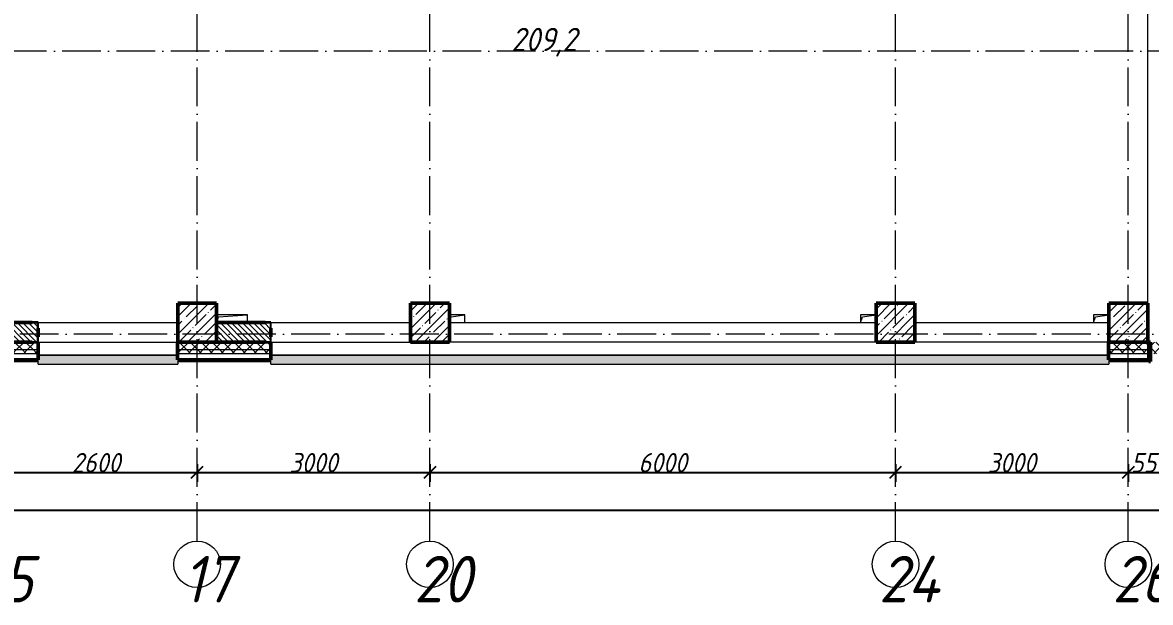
# Model space of a CAD drawing. Header units: millimetres. Extents: x -12989 to 629078, y -109036 to 555275.
# Drawn here: x 536814 to 551348, y 260618 to 268089 of the extents above; entities that cross this region are included whole.
import ezdxf

# ---------------------------------------------------------------- set-up
doc = ezdxf.new("R2010")
doc.units = ezdxf.units.MM
doc.linetypes.add('50_200_ШТРИХ_1Т_ш5_п1_п1_', pattern=[700, 500, -100, 0, -100])
for name, color, linetype, lineweight in [('A-____-____-DIMS', 7, 'Continuous', 9), ('A-FLOR-____-OTLN', 7, 'Continuous', 9), ('A-GENM-____-MCUT', 7, 'Continuous', 25), ('A-GENM-____-OTLN', 7, 'Continuous', 9), ('A-GENM-____-OTLN-1', 7, 'Continuous', 25), ('A-GLAZ-____-OTLN', 7, 'Continuous', 9), ('A-WALL-____-MCUT-2', 7, 'Continuous', 50), ('A-WALL-____-MCUT-3', 7, 'Continuous', 9), ('A-WALL-____-OTLN', 7, 'Continuous', 9), ('A-WALL-____-PATT-1', 7, 'Continuous', 9), ('A-WALL-FNSH-MCUT-1', 7, 'Continuous', 9), ('S-COLS-____-MCUT', 7, 'Continuous', 50), ('S-COLS-____-OTLN', 7, 'Continuous', 9), ('S-GRID-____-IDEN', 7, 'Continuous', 9), ('S-GRID-____-OTLN-1', 7, '50_200_ШТРИХ_1Т_ш5_п1_п1_', 9)]:
    doc.layers.add(name, color=color, linetype=linetype, lineweight=lineweight)
doc.layers.add('A-AREA-IDEN-1', color=7, linetype='Continuous', lineweight=9, true_color=0xaaaaaa)
doc.layers.add('A-GLAZ-____-OTLN-1', color=7, linetype='Continuous', lineweight=9, true_color=0xc0c0c0)
doc.styles.add('ISOCPEUR_I', font='isocpeui.ttf', dxfattribs={"width": 0.9, "height": 2.5})
doc.styles.add('ISOCPEUR_I_9', font='isocpeui.ttf', dxfattribs={"width": 0.9, "height": 250})
doc.dimstyles.new('ISO-2_5_0_9К_БОЛЬШОЙ_ОСИ', dxfattribs={"dimscale": 304.8, "dimtxt": 248.995294, "dimasz": 0.492126, "dimexe": 0.393701, "dimexo": 0, "dimgap": 0, "dimtad": 1, "dimdec": 0, "dimzin": 0, "dimdsep": 46, "dimtxsty": 'ISOCPEUR_I_9', "dimblk1": 'OBLIQUE', "dimblk2": 'OBLIQUE', "dimsah": 1, "dimcen": 0.09, "dimdle": 0.393701, "dimazin": 0, "dimtfac": 1, "dimtdec": 4, "dimtix": 1, "dimtmove": 0, "dimatfit": 3, "dimfxl": 1, "dimtvp": 1, "dimtolj": 1, "dimtzin": 0, "dimarcsym": 2})
pattern_1 = [(135, (513013.31, 265891.49), (-35.35534, -35.35534), [])]
pattern_2 = [(45, (513013.31, 265891.49), (-70.71068, 70.71068), []), (135, (513013.31, 265891.49), (-70.71068, -70.71068), [])]

# ---------------------------------------------------------------- blocks, each defined once
blk = doc.blocks.new('BSC_Колонна _Прямоугольная - 500х500-V74-АР1_План отверстий 1 этажа в осях 1-64_А-ГГ')
at = {"layer": 'S-COLS-____-OTLN'}
h = blk.add_hatch(dxfattribs=at)
h.set_pattern_fill('FP_106', color=256, style=0, pattern_type=2)
h.set_pattern_definition([(45, (-38050, 1668.96), (-114.04925, 114.04925), []), (45, (-37935.95, 1668.96), (-114.04925, 114.04925), [201.613, -40.323, 3.353, -36.97])])
h.paths.add_polyline_path([(-64, -250), (250, -250), (250, 250), (-250, 250), (-250, -250)], flags=0)
at = {"layer": 'S-COLS-____-MCUT'}
for p, q in [((250, 250), (-250, 250)), ((-250, 250), (-250, -250)), ((250, -250), (250, 250)), ((-250, -250), (250, -250))]:
    blk.add_line(p, q, dxfattribs=at)
blk = doc.blocks.new('BSC_Колонна _Прямоугольная - 500х500-V76-АР1_План отверстий 1 этажа в осях 1-64_А-ГГ')
at = {"layer": 'S-COLS-____-OTLN'}
h = blk.add_hatch(dxfattribs=at)
h.set_pattern_fill('FP_108', color=256, style=0, pattern_type=2)
h.set_pattern_definition([(45, (-29050, 1668.96), (-114.04925, 114.04925), []), (45, (-28935.95, 1668.96), (-114.04925, 114.04925), [201.613, -40.323, 3.353, -36.97])])
h.paths.add_polyline_path([(-250, -250), (250, -250), (250, 250), (-250, 250)], flags=0)
at = {"layer": 'S-COLS-____-MCUT'}
for p, q in [((250, 250), (-250, 250)), ((-250, 250), (-250, -250)), ((250, -250), (250, 250)), ((-250, -250), (250, -250))]:
    blk.add_line(p, q, dxfattribs=at)
blk = doc.blocks.new('BSC_Колонна _Прямоугольная - 500х500-V94-АР1_План отверстий 1 этажа в осях 1-64_А-ГГ')
at = {"layer": 'S-COLS-____-OTLN'}
h = blk.add_hatch(dxfattribs=at)
h.set_pattern_fill('FP_126', color=256, style=0, pattern_type=2)
h.set_pattern_definition([(45, (-26050, 1668.96), (-114.0493, 114.0493), []), (45, (-25935.95, 1668.96), (-114.0493, 114.0493), [201.613, -40.323, 3.353, -36.97])])
h.paths.add_polyline_path([(-250, -250), (250, -250), (250, 250), (-250, 250)], flags=0)
at = {"layer": 'S-COLS-____-MCUT'}
for p, q in [((250, 250), (-250, 250)), ((-250, 250), (-250, -250)), ((250, -250), (250, 250)), ((-250, -250), (250, -250))]:
    blk.add_line(p, q, dxfattribs=at)
blk = doc.blocks.new('BSC_Колонна _Прямоугольная - 500х500-V103-АР1_План отверстий 1 этажа в осях 1-64_А-ГГ')
at = {"layer": 'S-COLS-____-OTLN'}
h = blk.add_hatch(dxfattribs=at)
h.set_pattern_fill('FP_135', color=256, style=0, pattern_type=2)
h.set_pattern_definition([(45, (-35050, 1668.96), (-114.04925, 114.04925), []), (45, (-34935.95, 1668.96), (-114.04925, 114.04925), [201.613, -40.323, 3.353, -36.97])])
h.paths.add_polyline_path([(-250, -250), (250, -250), (250, 250), (-250, 250)], flags=0)
at = {"layer": 'S-COLS-____-MCUT'}
for p, q in [((250, 250), (-250, 250)), ((-250, 250), (-250, -250)), ((250, -250), (250, 250)), ((-250, -250), (250, -250))]:
    blk.add_line(p, q, dxfattribs=at)
blk = doc.blocks.new('Фахверк_СКБ_Уголок - 250_2700-27497298-АР1_План отверстий 1 этажа в осях 1-64_А-ГГ')
at = {"layer": 'A-GENM-____-MCUT'}
for p, q in [((200, 181), (125, 181)), ((125, 181), (125, 106)), ((131, 106), (131, 175)), ((131, 175), (200, 175)), ((200, 175), (200, 181)), ((125, 106), (131, 106)), ((131, -6), (125, -6)), ((125, -6), (125, -81)), ((125, -81), (200, -81)), ((131, -75), (131, -6)), ((200, -75), (131, -75)), ((200, -81), (200, -75))]:
    blk.add_line(p, q, dxfattribs=at)
blk = doc.blocks.new('AR_Отверстие прямоугольное _в плите_ - AR_Отверстие прямоугольное _в плите_-V171-АР1_План отверстий 1 этажа в осях 1-64_А-ГГ')
at = {"layer": 'A-GENM-____-OTLN'}
for p, q in [((200, 50), (-200, 50)), ((-200, -50), (-175, 25)), ((-175, 25), (200, 50)), ((200, -50), (200, 50))]:
    blk.add_line(p, q, dxfattribs=at)
blk = doc.blocks.new('AR_Отверстие прямоугольное _в плите_ - AR_Отверстие прямоугольное _в плите_-30511715-АР1_План отверстий 1 этажа в осях 1-64_А-ГГ')
at = {"layer": 'A-GENM-____-OTLN'}
for p, q in [((100, 50), (-100, 50)), ((-100, 50), (-100, -50)), ((-100, -50), (-75, 25)), ((-75, 25), (100, 50))]:
    blk.add_line(p, q, dxfattribs=at)
blk = doc.blocks.new('AR_Отверстие прямоугольное _в плите_ - AR_Отверстие прямоугольное _в плите_-V170-АР1_План отверстий 1 этажа в осях 1-64_А-ГГ')
at = {"layer": 'A-GENM-____-OTLN'}
for p, q in [((100, 50), (-100, 50)), ((-100, -50), (-75, 25)), ((-75, 25), (100, 50)), ((100, -50), (100, 50))]:
    blk.add_line(p, q, dxfattribs=at)
blk = doc.blocks.new('Отлив_СКБ - Отлив витража_120_НВФ-V211-АР1_План отверстий 1 этажа в осях 1-64_А-ГГ')
at = {"layer": 'A-GLAZ-____-OTLN-1'}
for points in [[(730, -2), (1796, -2), (1796, 0), (0, 0), (0, -2)], [(1796, -120), (1800, -120), (1800, -63), (1796, -63), (1796, -2), (0, -2), (1, -120), (730, -120)]]:
    blk.add_hatch(color=256, dxfattribs=at).paths.add_polyline_path(points, flags=0)
at = {"layer": 'A-GLAZ-____-OTLN'}
for p, q in [((0, 0), (1796, 0)), ((1796, -2), (0, -2)), ((0, -120), (0, -83)), ((0, -120), (1800, -120)), ((1800, -63), (1800, -120))]:
    blk.add_line(p, q, dxfattribs=at)
blk = doc.blocks.new('Отлив_СКБ - Отлив витража_120_НВФ-31884259-АР1_План отверстий 1 этажа в осях 1-64_А-ГГ')
at = {"layer": 'A-GLAZ-____-OTLN-1'}
for points in [[(10102, -2), (10796, -2), (10796, 0), (0, 0), (0, -2), (8334, -2)], [(10102, -120), (10800, -120), (10800, -63), (10796, -63), (10796, -2), (0, -2), (0, -120), (8334, -120)]]:
    blk.add_hatch(color=256, dxfattribs=at).paths.add_polyline_path(points, flags=0)
at = {"layer": 'A-GLAZ-____-OTLN'}
for p, q in [((0, 0), (10796, 0)), ((10796, -2), (0, -2)), ((0, -120), (0, -83)), ((0, -120), (10800, -120)), ((10800, -83), (10800, -120))]:
    blk.add_line(p, q, dxfattribs=at)
blk = doc.blocks.new('Стены 7 - Стены 4-31196221-АР1_План отверстий 1 этажа в осях 1-64_А-ГГ')
at = {"layer": 'A-WALL-____-MCUT-2'}
for p, q in [((-1799, 41030), (-1799, 41010)), ((-1549, 41030), (-1799, 41030)), ((-1799, 41010), (-1549, 41010)), ((-1549, 41010), (-1549, 41030))]:
    blk.add_line(p, q, dxfattribs=at)
blk = doc.blocks.new('Ось сетки - Круг_Ø6_00__ISO-2_5_0_9K_-25732049-АР1_План отверстий 1 этажа в осях 1-64_А-ГГ')
at = {"layer": 'S-GRID-____-IDEN'}
blk.add_circle((0, 0), 3, dxfattribs=at)
blk = doc.blocks.new('_Oblique')
at = {"color": 0, "linetype": 'ByBlock', "lineweight": -2}
blk.add_line((-0.5, -0.5), (0.5, 0.5), dxfattribs=at)
blk = doc.blocks.new('*D5740')
at = {"layer": 'A-____-____-DIMS', "color": 0, "lineweight": -2, "transparency": 16777216}
for p, q in [((536463, 262399), (536463, 262173)), ((539063, 262399), (539063, 262173)), ((536343, 262293), (539183, 262293))]:
    blk.add_line(p, q, dxfattribs=at)
at = {"layer": 'Defpoints', "color": 0, "transparency": 16777216}
for p in [(536463, 262399), (539063, 262399), (539063, 262293)]:
    blk.add_point(p, dxfattribs=at)
at = {"layer": 'A-____-____-DIMS', "color": 0, "lineweight": -2, "transparency": 16777216, "xscale": 150, "yscale": 150, "zscale": 150, "rotation": 180}
blk.add_blockref('_Oblique', (536463, 262293), dxfattribs=at)
at = {"layer": 'A-____-____-DIMS', "color": 0, "lineweight": -2, "transparency": 16777216, "xscale": 150, "yscale": 150, "zscale": 150}
blk.add_blockref('_Oblique', (539063, 262293), dxfattribs=at)
at = {"layer": 'A-____-____-DIMS', "color": 0, "transparency": 16777216, "insert": (537763, 262418), "char_height": 250, "width": 758.48, "attachment_point": 5, "style": 'ISOCPEUR_I_9'}
blk.add_mtext('\\A1;2600', dxfattribs=at)
blk = doc.blocks.new('*D5741')
at = {"layer": 'A-____-____-DIMS', "color": 0, "lineweight": -2, "transparency": 16777216}
for p, q in [((539063, 262399), (539063, 262173)), ((542063, 262399), (542063, 262173)), ((538943, 262293), (542183, 262293))]:
    blk.add_line(p, q, dxfattribs=at)
at = {"layer": 'Defpoints', "color": 0, "transparency": 16777216}
for p in [(539063, 262399), (542063, 262399), (542063, 262293)]:
    blk.add_point(p, dxfattribs=at)
at = {"layer": 'A-____-____-DIMS', "color": 0, "lineweight": -2, "transparency": 16777216, "xscale": 150, "yscale": 150, "zscale": 150, "rotation": 180}
blk.add_blockref('_Oblique', (539063, 262293), dxfattribs=at)
at = {"layer": 'A-____-____-DIMS', "color": 0, "lineweight": -2, "transparency": 16777216, "xscale": 150, "yscale": 150, "zscale": 150}
blk.add_blockref('_Oblique', (542063, 262293), dxfattribs=at)
at = {"layer": 'A-____-____-DIMS', "color": 0, "transparency": 16777216, "insert": (540563, 262418), "char_height": 250, "width": 758.48, "attachment_point": 5, "style": 'ISOCPEUR_I_9'}
blk.add_mtext('\\A1;3000', dxfattribs=at)
blk = doc.blocks.new('*D5742')
at = {"layer": 'A-____-____-DIMS', "color": 0, "lineweight": -2, "transparency": 16777216}
for p, q in [((542063, 262399), (542063, 262173)), ((548063, 262399), (548063, 262173)), ((541943, 262293), (548183, 262293))]:
    blk.add_line(p, q, dxfattribs=at)
at = {"layer": 'Defpoints', "color": 0, "transparency": 16777216}
for p in [(542063, 262399), (548063, 262399), (548063, 262293)]:
    blk.add_point(p, dxfattribs=at)
at = {"layer": 'A-____-____-DIMS', "color": 0, "lineweight": -2, "transparency": 16777216, "xscale": 150, "yscale": 150, "zscale": 150, "rotation": 180}
blk.add_blockref('_Oblique', (542063, 262293), dxfattribs=at)
at = {"layer": 'A-____-____-DIMS', "color": 0, "lineweight": -2, "transparency": 16777216, "xscale": 150, "yscale": 150, "zscale": 150}
blk.add_blockref('_Oblique', (548063, 262293), dxfattribs=at)
at = {"layer": 'A-____-____-DIMS', "color": 0, "transparency": 16777216, "insert": (545063, 262418), "char_height": 250, "width": 758.48, "attachment_point": 5, "style": 'ISOCPEUR_I_9'}
blk.add_mtext('\\A1;6000', dxfattribs=at)
blk = doc.blocks.new('*D5743')
at = {"layer": 'A-____-____-DIMS', "color": 0, "lineweight": -2, "transparency": 16777216}
for p, q in [((548063, 262399), (548063, 262173)), ((551063, 262399), (551063, 262173)), ((547943, 262293), (551183, 262293))]:
    blk.add_line(p, q, dxfattribs=at)
at = {"layer": 'Defpoints', "color": 0, "transparency": 16777216}
for p in [(548063, 262399), (551063, 262399), (551063, 262293)]:
    blk.add_point(p, dxfattribs=at)
at = {"layer": 'A-____-____-DIMS', "color": 0, "lineweight": -2, "transparency": 16777216, "xscale": 150, "yscale": 150, "zscale": 150, "rotation": 180}
blk.add_blockref('_Oblique', (548063, 262293), dxfattribs=at)
at = {"layer": 'A-____-____-DIMS', "color": 0, "lineweight": -2, "transparency": 16777216, "xscale": 150, "yscale": 150, "zscale": 150}
blk.add_blockref('_Oblique', (551063, 262293), dxfattribs=at)
at = {"layer": 'A-____-____-DIMS', "color": 0, "transparency": 16777216, "insert": (549563, 262418), "char_height": 250, "width": 758.48, "attachment_point": 5, "style": 'ISOCPEUR_I_9'}
blk.add_mtext('\\A1;3000', dxfattribs=at)
blk = doc.blocks.new('*D5744')
at = {"layer": 'A-____-____-DIMS', "color": 0, "lineweight": -2, "transparency": 16777216}
for p, q in [((551063, 262399), (551063, 262173)), ((551613, 262399), (551613, 262173)), ((550943, 262293), (551733, 262293))]:
    blk.add_line(p, q, dxfattribs=at)
at = {"layer": 'Defpoints', "color": 0, "transparency": 16777216}
for p in [(551063, 262399), (551613, 262399), (551613, 262293)]:
    blk.add_point(p, dxfattribs=at)
at = {"layer": 'A-____-____-DIMS', "color": 0, "lineweight": -2, "transparency": 16777216, "xscale": 150, "yscale": 150, "zscale": 150, "rotation": 180}
blk.add_blockref('_Oblique', (551063, 262293), dxfattribs=at)
at = {"layer": 'A-____-____-DIMS', "color": 0, "lineweight": -2, "transparency": 16777216, "xscale": 150, "yscale": 150, "zscale": 150}
blk.add_blockref('_Oblique', (551613, 262293), dxfattribs=at)
at = {"layer": 'A-____-____-DIMS', "color": 0, "transparency": 16777216, "insert": (551338, 262418), "char_height": 250, "width": 568.86, "attachment_point": 5, "style": 'ISOCPEUR_I_9'}
blk.add_mtext('\\A1;550', dxfattribs=at)
blk = doc.blocks.new('*D5763')
at = {"layer": 'A-____-____-DIMS', "color": 0, "lineweight": -2, "transparency": 16777216}
for p, q in [((510543, 261805), (614283, 261805)), ((510663, 261911), (510663, 261685)), ((614163, 261911), (614163, 261685))]:
    blk.add_line(p, q, dxfattribs=at)
at = {"layer": 'Defpoints', "color": 0, "transparency": 16777216}
for p in [(510663, 261911), (614163, 261911), (614163, 261805)]:
    blk.add_point(p, dxfattribs=at)
at = {"layer": 'A-____-____-DIMS', "color": 0, "lineweight": -2, "transparency": 16777216, "xscale": 150, "yscale": 150, "zscale": 150, "rotation": 180}
blk.add_blockref('_Oblique', (510663, 261805), dxfattribs=at)
at = {"layer": 'A-____-____-DIMS', "color": 0, "lineweight": -2, "transparency": 16777216, "xscale": 150, "yscale": 150, "zscale": 150}
blk.add_blockref('_Oblique', (614163, 261805), dxfattribs=at)
at = {"layer": 'A-____-____-DIMS', "color": 0, "transparency": 16777216, "insert": (562413, 261930), "char_height": 250, "width": 1080.26, "attachment_point": 5, "style": 'ISOCPEUR_I_9'}
blk.add_mtext('\\A1;103500', dxfattribs=at)

msp = doc.modelspace()

# ---------------------------------------------------------------- hatches: boundary and pattern name
at = {"layer": 'A-WALL-____-PATT-1'}
h = msp.add_hatch(dxfattribs=at)
h.set_pattern_fill('FP_6', color=256, style=0, pattern_type=2)
h.set_pattern_definition(pattern_1)
h.paths.add_polyline_path([(536938.3109, 263972.5335), (537007.3109, 263972.5335), (537007.3109, 264041.5335), (537013.3109, 264041.5335), (537013.3109, 264153.5335), (537007.3109, 264153.5335), (537007.3109, 264222.5335), (535819.3109, 264222.5335), (535819.3109, 264153.5335), (535813.3109, 264153.5335), (535813.3109, 264041.5335), (535819.3109, 264041.5335), (535819.3109, 263972.5335), (535975.3966, 263972.5335)], flags=0)
h.paths.add_polyline_path([(533938.3109, 263972.5335), (534007.3109, 263972.5335), (534007.3109, 264041.5335), (534013.3109, 264041.5335), (534013.3109, 264153.5335), (534007.3109, 264153.5335), (534007.3109, 264222.5335), (533313.3109, 264222.5335), (533313.3109, 263972.5335), (533324.2001, 263972.5335)], flags=0)
h = msp.add_hatch(dxfattribs=at)
h.set_pattern_fill('FP_6', color=256, style=0, pattern_type=2)
h.set_pattern_definition(pattern_1)
h.paths.add_polyline_path([(539938.3109, 263972.5335), (540007.3109, 263972.5335), (540007.3109, 264041.5335), (540013.3109, 264041.5335), (540013.3109, 264153.5335), (540007.3109, 264153.5335), (540007.3109, 264222.5335), (539313.3109, 264222.5335), (539313.3109, 263972.5335), (539510.3251, 263972.5335)], flags=0)
h = msp.add_hatch(dxfattribs=at)
h.set_pattern_fill('FP_1', color=256, style=0, pattern_type=2)
h.set_pattern_definition(pattern_2)
h.paths.add_polyline_path([(613743.8252, 263872.5335), (614263.3109, 263872.5335), (614263.3109, 263972.5335), (605238.3109, 263972.5335), (605238.3109, 263966.5335), (605163.3109, 263966.5335), (605163.3109, 263872.5335), (611976.3609, 263872.5335)], flags=0)
h.paths.add_polyline_path([(603139.0395, 263872.5335), (603363.3109, 263872.5335), (603363.3109, 263966.5335), (603288.3109, 263966.5335), (603288.3109, 263972.5335), (598513.3109, 263972.5335), (598513.3109, 263872.5335), (602255.3073, 263872.5335)], flags=0)
h.paths.add_polyline_path([(597113.3109, 263872.5335), (597113.3109, 263972.5335), (596513.3109, 263972.5335), (596513.3109, 263872.5335)], flags=0)
h.paths.add_polyline_path([(594413.3109, 263872.5335), (594413.3109, 263972.5335), (593288.3109, 263972.5335), (593288.3109, 263966.5335), (593213.3109, 263966.5335), (593213.3109, 263872.5335), (594301.718, 263872.5335)], flags=0)
h.paths.add_polyline_path([(591413.3109, 263872.5335), (591413.3109, 263966.5335), (591338.3109, 263966.5335), (591338.3109, 263972.5335), (590288.3109, 263972.5335), (590288.3109, 263966.5335), (590213.3109, 263966.5335), (590213.3109, 263872.5335), (590766.7895, 263872.5335)], flags=0)
h.paths.add_polyline_path([(587288.3109, 263872.5335), (588413.3109, 263872.5335), (588413.3109, 263972.5335), (587288.3109, 263972.5335), (587288.3109, 263966.5335), (587213.3109, 263966.5335), (587213.3109, 263872.5335), (587231.8609, 263872.5335)], flags=0)
h.paths.add_polyline_path([(585413.3109, 263872.5335), (585413.3109, 263972.5335), (584088.3109, 263972.5335), (584088.3109, 263966.5335), (584013.3109, 263966.5335), (584013.3109, 263872.5335), (584580.6645, 263872.5335)], flags=0)
h.paths.add_polyline_path([(581929.468, 263872.5335), (582213.3109, 263872.5335), (582213.3109, 263966.5335), (582138.3109, 263966.5335), (582138.3109, 263972.5335), (581088.3109, 263972.5335), (581088.3109, 263966.5335), (581013.3109, 263966.5335), (581013.3109, 263872.5335), (581863.3109, 263872.5335)], flags=0)
h.paths.add_polyline_path([(575743.343, 263872.5335), (576213.3109, 263872.5335), (576213.3109, 263966.5335), (576138.3109, 263966.5335), (576138.3109, 263972.5335), (575088.3109, 263972.5335), (575088.3109, 263966.5335), (575013.3109, 263966.5335), (575013.3109, 263872.5335), (575363.3109, 263872.5335)], flags=0)
h.paths.add_polyline_path([(573213.3109, 263872.5335), (573213.3109, 263966.5335), (573138.3109, 263966.5335), (573138.3109, 263972.5335), (572088.3109, 263972.5335), (572088.3109, 263966.5335), (572013.3109, 263966.5335), (572013.3109, 263872.5335), (573092.1466, 263872.5335)], flags=0)
h.paths.add_polyline_path([(569557.218, 263872.5335), (570213.3109, 263872.5335), (570213.3109, 263966.5335), (570138.3109, 263966.5335), (570138.3109, 263972.5335), (569088.3109, 263972.5335), (569088.3109, 263966.5335), (569013.3109, 263966.5335), (569013.3109, 263872.5335), (569088.3109, 263872.5335)], flags=0)
h.paths.add_polyline_path([(566906.0216, 263872.5335), (567213.3109, 263872.5335), (567213.3109, 263966.5335), (567138.3109, 263966.5335), (567138.3109, 263972.5335), (566088.3109, 263972.5335), (566088.3109, 263966.5335), (566013.3109, 263966.5335), (566013.3109, 263872.5335), (566863.3109, 263872.5335)], flags=0)
h.paths.add_polyline_path([(563363.3109, 263872.5335), (564213.3109, 263872.5335), (564213.3109, 263966.5335), (564138.3109, 263966.5335), (564138.3109, 263972.5335), (563088.3109, 263972.5335), (563088.3109, 263966.5335), (563013.3109, 263966.5335), (563013.3109, 263872.5335), (563088.3109, 263872.5335)], flags=0)
h.paths.add_polyline_path([(561207.3109, 263872.5335), (561213.3109, 263872.5335), (561213.3109, 263966.5335), (561138.3109, 263966.5335), (561138.3109, 263972.5335), (560088.3109, 263972.5335), (560088.3109, 263966.5335), (560013.3109, 263966.5335), (560013.3109, 263872.5335), (561138.3109, 263872.5335)], flags=0)
h.paths.add_polyline_path([(558068.7002, 263872.5335), (558213.3109, 263872.5335), (558213.3109, 263966.5335), (558138.3109, 263966.5335), (558138.3109, 263972.5335), (557088.3109, 263972.5335), (557088.3109, 263966.5335), (557013.3109, 263966.5335), (557013.3109, 263872.5335), (557863.3109, 263872.5335)], flags=0)
h.paths.add_polyline_path([(555138.3109, 263872.5335), (555213.3109, 263872.5335), (555213.3109, 263966.5335), (555138.3109, 263966.5335), (555138.3109, 263972.5335), (554088.3109, 263972.5335), (554088.3109, 263966.5335), (554013.3109, 263966.5335), (554013.3109, 263872.5335), (554863.3109, 263872.5335)], flags=0)
h.paths.add_polyline_path([(551882.5751, 263872.5335), (552213.3109, 263872.5335), (552213.3109, 263966.5335), (552138.3109, 263966.5335), (552138.3109, 263972.5335), (551348.3109, 263972.5335), (551348.3109, 263872.5335), (551863.3109, 263872.5335)], flags=0)
h.paths.add_polyline_path([(551328.3109, 263872.5335), (551328.3109, 263972.5335), (550809.3109, 263972.5335), (550809.3109, 263872.5335), (550998.843, 263872.5335)], flags=0)
h.paths.add_polyline_path([(539510.3251, 263872.5335), (540013.3109, 263872.5335), (540013.3109, 263966.5335), (539938.3109, 263966.5335), (539938.3109, 263972.5335), (538809.3109, 263972.5335), (538809.3109, 263872.5335)], flags=0)
h.paths.add_polyline_path([(536938.3109, 263872.5335), (537013.3109, 263872.5335), (537013.3109, 263966.5335), (536938.3109, 263966.5335), (536938.3109, 263972.5335), (535888.3109, 263972.5335), (535888.3109, 263966.5335), (535813.3109, 263966.5335), (535813.3109, 263972.5335), (535809.3109, 263972.5335), (535809.3109, 263872.5335), (535975.3966, 263872.5335)], flags=0)
h.paths.add_polyline_path([(534013.3109, 263872.5335), (534013.3109, 263966.5335), (533938.3109, 263966.5335), (533938.3109, 263972.5335), (532809.3109, 263972.5335), (532809.3109, 263872.5335), (533324.2001, 263872.5335)], flags=0)
h.paths.add_polyline_path([(531013.3109, 263872.5335), (531013.3109, 263966.5335), (530938.3109, 263966.5335), (530938.3109, 263972.5335), (529809.3109, 263972.5335), (529809.3109, 263872.5335), (530673.0037, 263872.5335)], flags=0)
h.paths.add_polyline_path([(527413.3109, 263872.5335), (528013.3109, 263872.5335), (528013.3109, 263966.5335), (527938.3109, 263966.5335), (527938.3109, 263972.5335), (526888.3109, 263972.5335), (526888.3109, 263966.5335), (526813.3109, 263966.5335), (526813.3109, 263972.5335), (526809.3109, 263972.5335), (526809.3109, 263872.5335), (527138.0751, 263872.5335)], flags=0)
h.paths.add_polyline_path([(525807.3109, 263872.5335), (525813.3109, 263872.5335), (525813.3109, 263966.5335), (525738.3109, 263966.5335), (525738.3109, 263972.5335), (520488.3109, 263972.5335), (520488.3109, 263966.5335), (520413.3109, 263966.5335), (520413.3109, 263872.5335), (525738.3109, 263872.5335)], flags=0)
h.paths.add_polyline_path([(518300.7537, 263872.5335), (519417.3109, 263872.5335), (519417.3109, 263972.5335), (519413.3109, 263972.4447), (519413.3109, 263966.5335), (519338.3109, 263966.5335), (519338.3109, 263972.5335), (514913.3109, 263972.5335), (514913.3109, 263872.5335), (516533.2894, 263872.5335)], flags=0)
h.paths.add_polyline_path([(513513.3109, 263872.5335), (513513.3109, 263972.5335), (512913.3109, 263972.5335), (512913.3109, 263872.5335), (512998.3608, 263872.5335)], flags=0)
h.paths.add_polyline_path([(510563.3109, 263872.5335), (510813.3109, 263872.5335), (510813.3109, 263972.5335), (510563.3109, 263972.5335)], flags=0)
h = msp.add_hatch(dxfattribs=at)
h.set_pattern_fill('FP_1', color=256, style=0, pattern_type=2)
h.set_pattern_definition(pattern_2)
h.paths.add_polyline_path([(613743.8252, 263822.5335), (614363.3109, 263822.5335), (614363.3109, 263872.5335), (605163.3109, 263872.5335), (605163.3109, 263822.5335), (611976.3609, 263822.5335)], flags=0)
h.paths.add_polyline_path([(602255.3073, 263822.5335), (603363.3109, 263822.5335), (603363.3109, 263872.5335), (598513.3109, 263872.5335), (598513.3109, 263822.5335), (601371.5752, 263822.5335)], flags=0)
h.paths.add_polyline_path([(596513.3109, 263822.5335), (597113.3109, 263822.5335), (597113.3109, 263872.5335), (596513.3109, 263872.5335)], flags=0)
h.paths.add_polyline_path([(593213.3109, 263822.5335), (594413.3109, 263822.5335), (594413.3109, 263872.5335), (593213.3109, 263872.5335)], flags=0)
h.paths.add_polyline_path([(590766.7895, 263822.5335), (591413.3109, 263822.5335), (591413.3109, 263872.5335), (590213.3109, 263872.5335), (590213.3109, 263822.5335)], flags=0)
h.paths.add_polyline_path([(587231.8609, 263822.5335), (588413.3109, 263822.5335), (588413.3109, 263872.5335), (587213.3109, 263872.5335), (587213.3109, 263822.5335)], flags=0)
h.paths.add_polyline_path([(585413.3109, 263822.5335), (585413.3109, 263872.5335), (584013.3109, 263872.5335), (584013.3109, 263822.5335), (584580.6645, 263822.5335)], flags=0)
h.paths.add_polyline_path([(582213.3109, 263822.5335), (582213.3109, 263872.5335), (581013.3109, 263872.5335), (581013.3109, 263822.5335), (581929.468, 263822.5335)], flags=0)
h.paths.add_polyline_path([(575013.3109, 263822.5335), (576213.3109, 263822.5335), (576213.3109, 263872.5335), (575013.3109, 263872.5335)], flags=0)
h.paths.add_polyline_path([(573213.3109, 263822.5335), (573213.3109, 263872.5335), (572013.3109, 263872.5335), (572013.3109, 263822.5335), (573092.1466, 263822.5335)], flags=0)
h.paths.add_polyline_path([(569557.218, 263822.5335), (570213.3109, 263822.5335), (570213.3109, 263872.5335), (569013.3109, 263872.5335), (569013.3109, 263822.5335)], flags=0)
h.paths.add_polyline_path([(567213.3109, 263822.5335), (567213.3109, 263872.5335), (566013.3109, 263872.5335), (566013.3109, 263822.5335), (566906.0216, 263822.5335)], flags=0)
h.paths.add_polyline_path([(564213.3109, 263822.5335), (564213.3109, 263872.5335), (563013.3109, 263872.5335), (563013.3109, 263822.5335), (563371.093, 263822.5335)], flags=0)
h.paths.add_polyline_path([(561213.3109, 263822.5335), (561213.3109, 263872.5335), (560013.3109, 263872.5335), (560013.3109, 263822.5335), (560719.8966, 263822.5335)], flags=0)
h.paths.add_polyline_path([(557013.3109, 263822.5335), (558213.3109, 263822.5335), (558213.3109, 263872.5335), (557013.3109, 263872.5335)], flags=0)
h.paths.add_polyline_path([(554013.3109, 263822.5335), (555213.3109, 263822.5335), (555213.3109, 263872.5335), (554013.3109, 263872.5335)], flags=0)
h.paths.add_polyline_path([(551348.3109, 263822.5335), (552213.3109, 263822.5335), (552213.3109, 263872.5335), (551348.3109, 263872.5335)], flags=0)
h.paths.add_polyline_path([(550809.3109, 263822.5335), (551328.3109, 263822.5335), (551328.3109, 263872.5335), (550809.3109, 263872.5335)], flags=0)
h.paths.add_polyline_path([(539510.3251, 263822.5335), (540013.3109, 263822.5335), (540013.3109, 263872.5335), (538809.3109, 263872.5335), (538809.3109, 263822.5335)], flags=0)
h.paths.add_polyline_path([(535809.3109, 263822.5335), (537013.3109, 263822.5335), (537013.3109, 263872.5335), (535809.3109, 263872.5335)], flags=0)
h.paths.add_polyline_path([(532809.3109, 263822.5335), (534013.3109, 263822.5335), (534013.3109, 263872.5335), (532809.3109, 263872.5335)], flags=0)
h.paths.add_polyline_path([(531013.3109, 263822.5335), (531013.3109, 263872.5335), (529809.3109, 263872.5335), (529809.3109, 263822.5335), (530673.0037, 263822.5335)], flags=0)
h.paths.add_polyline_path([(528013.3109, 263822.5335), (528013.3109, 263872.5335), (526809.3109, 263872.5335), (526809.3109, 263822.5335), (527138.0751, 263822.5335)], flags=0)
h.paths.add_polyline_path([(525370.6108, 263822.5335), (525813.3109, 263822.5335), (525813.3109, 263872.5335), (520413.3109, 263872.5335), (520413.3109, 263822.5335), (523603.1465, 263822.5335)], flags=0)
h.paths.add_polyline_path([(518300.7537, 263822.5335), (519417.3109, 263822.5335), (519417.3109, 263872.5335), (514913.3109, 263872.5335), (514913.3109, 263822.5335), (516533.2894, 263822.5335)], flags=0)
h.paths.add_polyline_path([(513513.3109, 263822.5335), (513513.3109, 263872.5335), (512913.3109, 263872.5335), (512913.3109, 263822.5335), (512998.3608, 263822.5335)], flags=0)
h.paths.add_polyline_path([(510563.3109, 263822.5335), (510813.3109, 263822.5335), (510813.3109, 263872.5335), (510563.3109, 263872.5335)], flags=0)
h = msp.add_hatch(dxfattribs=at)
h.set_pattern_fill('FP_3', color=256, style=0, pattern_type=2)
h.set_pattern_definition([(45, (513013.31, 265891.49), (-85.5366, 85.5366), []), (45, (513070.34, 265891.49), (-85.5366, 85.5366), [])])
h.paths.add_polyline_path([(550998.843, 263722.5335), (551328.3109, 263722.5335), (551328.3109, 263742.5335), (550813.3109, 263742.5335), (550813.3109, 263722.5335)], flags=0)
h.paths.add_polyline_path([(539510.3251, 263722.5335), (540013.3109, 263722.5335), (540013.3109, 263742.5335), (538814.3109, 263742.5335), (538814.3109, 263722.5335)], flags=0)
h.paths.add_polyline_path([(537014.3109, 263722.5335), (537014.3109, 263742.5335), (535813.3109, 263742.5335), (535813.3109, 263722.5335), (535975.3966, 263722.5335)], flags=0)
h.paths.add_polyline_path([(534013.3109, 263722.5335), (534013.3109, 263742.5335), (532813.3109, 263742.5335), (532813.3109, 263722.5335), (533324.2001, 263722.5335)], flags=0)
h.paths.add_polyline_path([(529813.3109, 263722.5335), (531013.3109, 263722.5335), (531013.3109, 263742.5335), (529813.3109, 263742.5335)], flags=0)
h.paths.add_polyline_path([(528013.3109, 263722.5335), (528013.3109, 263742.5335), (526813.3109, 263742.5335), (526813.3109, 263722.5335), (527138.0751, 263722.5335)], flags=0)
h.paths.add_polyline_path([(525813.3109, 263722.5335), (525813.3109, 263742.5335), (520413.3109, 263742.5335), (520413.3109, 263722.5335), (525370.6108, 263722.5335)], flags=0)
h.paths.add_polyline_path([(519413.3109, 263722.5335), (519413.3109, 263742.5335), (514913.3109, 263742.5335), (514913.3109, 263722.5335), (519184.4858, 263722.5335)], flags=0)
h.paths.add_polyline_path([(513513.3109, 263722.5335), (513513.3109, 263742.5335), (512913.3109, 263742.5335), (512913.3109, 263722.5335), (512998.3608, 263722.5335)], flags=0)
h.paths.add_polyline_path([(510813.3109, 263722.5335), (510813.3109, 263742.5335), (510333.3109, 263742.5335), (510333.3109, 263722.5335)], flags=0)

# ---------------------------------------------------------------- linework, layer by layer
at = {"layer": 'A-FLOR-____-OTLN'}
msp.add_line((551313.3109, 264472.5335), (551313.3109, 271072.5335), dxfattribs=at)
at = {"layer": 'A-WALL-____-MCUT-2'}
for p, q in [((536938.3109, 264222.5335), (535888.3109, 264222.5335)), ((537013.3109, 264041.5335), (537013.3109, 264153.5335)), ((539938.3109, 264222.5335), (539313.3109, 264222.5335)), ((540013.3109, 264041.5335), (540013.3109, 264153.5335)), ((535888.3109, 263972.5335), (536938.3109, 263972.5335)), ((537013.3109, 263742.5335), (537013.3109, 263966.5335)), ((538813.3109, 263972.5335), (538809.3109, 263972.5335)), ((538809.3109, 263972.5335), (538809.3109, 263742.5335)), ((539313.3109, 263972.5335), (539938.3109, 263972.5335)), ((540013.3109, 263742.5335), (540013.3109, 263966.5335)), ((550813.3109, 263972.5335), (550809.3109, 263972.5335)), ((550809.3109, 263972.5335), (550809.3109, 263742.5335)), ((551328.3109, 263972.5335), (551313.3109, 263972.5335)), ((551328.3109, 263742.5335), (551328.3109, 263972.5335)), ((535809.3109, 263742.5335), (537013.3109, 263742.5335)), ((538809.3109, 263742.5335), (540013.3109, 263742.5335)), ((550809.3109, 263742.5335), (551328.3109, 263742.5335))]:
    msp.add_line(p, q, dxfattribs=at)
at = {"layer": 'A-WALL-____-MCUT-3'}
for p, q in [((537013.3109, 263872.5335), (535809.3109, 263872.5335)), ((537013.3109, 263822.5335), (535809.3109, 263822.5335)), ((540013.3109, 263872.5335), (538809.3109, 263872.5335)), ((540013.3109, 263822.5335), (538809.3109, 263822.5335)), ((551328.3109, 263872.5335), (550809.3109, 263872.5335)), ((551328.3109, 263822.5335), (550809.3109, 263822.5335))]:
    msp.add_line(p, q, dxfattribs=at)
at = {"layer": 'A-WALL-____-OTLN'}
for p, q in [((537013.3109, 264222.5335), (538813.3109, 264222.5335)), ((540013.3109, 264222.5335), (541813.3109, 264222.5335)), ((542313.3109, 264222.5335), (547813.3109, 264222.5335)), ((548313.3109, 264222.5335), (550813.3109, 264222.5335)), ((537013.3109, 263972.5335), (537013.3109, 263972.5335)), ((537013.3109, 263972.5335), (538809.3109, 263972.5335)), ((540013.3109, 263972.5335), (540013.3109, 263972.5335)), ((540013.3109, 263972.5335), (541813.3109, 263972.5335)), ((547813.3109, 263972.5335), (542313.3109, 263972.5335)), ((550809.3109, 263972.5335), (548313.3109, 263972.5335))]:
    msp.add_line(p, q, dxfattribs=at)
at = {"layer": 'A-WALL-FNSH-MCUT-1'}
for p, q in [((535813.3109, 263722.5335), (537014.3109, 263722.5335)), ((537014.3109, 263742.5335), (537013.3109, 263742.5335)), ((537014.3109, 263722.5335), (537014.3109, 263742.5335)), ((538814.3109, 263742.5335), (538814.3109, 263722.5335)), ((538814.3109, 263722.5335), (540013.3109, 263722.5335)), ((540013.3109, 263722.5335), (540013.3109, 263742.5335)), ((550813.3109, 263742.5335), (550813.3109, 263722.5335)), ((550813.3109, 263722.5335), (551328.3109, 263722.5335)), ((551328.3109, 263722.5335), (551328.3109, 263742.5335))]:
    msp.add_line(p, q, dxfattribs=at)
at = {"layer": 'S-GRID-____-OTLN-1'}
for p, q in [((539063.3109, 261408.8852), (539063.3109, 276042.0309)), ((542063.3109, 261408.8852), (542063.3109, 276042.0309)), ((548063.3109, 261408.8852), (548063.3109, 276042.0309)), ((551063.3109, 261408.8852), (551063.3109, 276042.0309)), ((616934.3705, 267722.5335), (508344.5407, 267722.5335)), ((617087.7175, 264072.5335), (508344.5407, 264072.5335)), ((617087.7175, 264072.5335), (508344.5407, 264072.5335))]:
    msp.add_line(p, q, dxfattribs=at)

# ---------------------------------------------------------------- block references
at = {"layer": 'A-GENM-____-OTLN'}
for name, p in [('AR_Отверстие прямоугольное _в плите_ - AR_Отверстие прямоугольное _в плите_-V171-АР1_План отверстий 1 этажа в осях 1-64_А-ГГ', (539513.3109, 264272.5335)), ('AR_Отверстие прямоугольное _в плите_ - AR_Отверстие прямоугольное _в плите_-V170-АР1_План отверстий 1 этажа в осях 1-64_А-ГГ', (542413.3109, 264272.5335)), ('AR_Отверстие прямоугольное _в плите_ - AR_Отверстие прямоугольное _в плите_-30511715-АР1_План отверстий 1 этажа в осях 1-64_А-ГГ', (547713.3109, 264272.5335)), ('AR_Отверстие прямоугольное _в плите_ - AR_Отверстие прямоугольное _в плите_-30511715-АР1_План отверстий 1 этажа в осях 1-64_А-ГГ', (550713.3109, 264272.5335))]:
    msp.add_blockref(name, p, dxfattribs=at)
at = {"layer": 'A-GENM-____-OTLN-1', "rotation": 180}
for p in [(537138.3109, 264147.5335), (540138.3109, 264147.5335)]:
    msp.add_blockref('Фахверк_СКБ_Уголок - 250_2700-27497298-АР1_План отверстий 1 этажа в осях 1-64_А-ГГ', p, dxfattribs=at)
at = {"layer": 'A-GLAZ-____-OTLN'}
for name, p in [('Отлив_СКБ - Отлив витража_120_НВФ-V211-АР1_План отверстий 1 этажа в осях 1-64_А-ГГ', (537013.3109, 263805.5335)), ('Отлив_СКБ - Отлив витража_120_НВФ-31884259-АР1_План отверстий 1 этажа в осях 1-64_А-ГГ', (540013.3109, 263805.5335))]:
    msp.add_blockref(name, p, dxfattribs=at)
at = {"layer": 'A-WALL-____-OTLN', "rotation": 89.9999999999999}
msp.add_blockref('Стены 7 - Стены 4-31196221-АР1_План отверстий 1 этажа в осях 1-64_А-ГГ', (592358.5529, 265521.0453), dxfattribs=at)
at = {"layer": 'S-COLS-____-OTLN'}
for name, p in [('BSC_Колонна _Прямоугольная - 500х500-V94-АР1_План отверстий 1 этажа в осях 1-64_А-ГГ', (539063.3109, 264222.5335)), ('BSC_Колонна _Прямоугольная - 500х500-V76-АР1_План отверстий 1 этажа в осях 1-64_А-ГГ', (542063.3109, 264222.5335)), ('BSC_Колонна _Прямоугольная - 500х500-V103-АР1_План отверстий 1 этажа в осях 1-64_А-ГГ', (548063.3109, 264222.5335)), ('BSC_Колонна _Прямоугольная - 500х500-V74-АР1_План отверстий 1 этажа в осях 1-64_А-ГГ', (551063.3109, 264222.5335))]:
    msp.add_blockref(name, p, dxfattribs=at)
at = {"layer": 'S-GRID-____-IDEN', "xscale": 99.99999999999993, "yscale": 99.99999999999993, "zscale": 99.99999999999993}
for p in [(539063.3109, 261108.8852), (542063.3109, 261108.8852), (548063.3109, 261108.8852), (551063.3109, 261108.8852)]:
    msp.add_blockref('Ось сетки - Круг_Ø6_00__ISO-2_5_0_9K_-25732049-АР1_План отверстий 1 этажа в осях 1-64_А-ГГ', p, dxfattribs=at)

# ---------------------------------------------------------------- texts
at = {"layer": 'A-AREA-IDEN-1', "insert": (543534.4979, 267651.2421), "char_height": 300, "width": 966, "attachment_point": 8, "line_spacing_factor": 1.139951, "style": 'ISOCPEUR_I'}
msp.add_mtext('\\pxqc,t8.46667,16.93333,25.4,33.86667,42.33333,50.8,59.26667,67.73333,76.2,84.66667,93.13333,101.6,110.06667,118.53333,127,135.46667,143.93333,152.4,160.86667,169.33333,177.8,186.26667,194.73333,203.2,211.66667,220.13333,228.6,237.06667,245.53333,254,262.46667,270.93333;{209,2}', dxfattribs=at)
at = {"layer": 'S-GRID-____-IDEN', "char_height": 600, "attachment_point": 1, "style": 'ISOCPEUR_I'}
for s, insert, width in [('15', (536282.2326, 261217.6599), 346.329), ('17', (538882.2326, 261217.6599), 346.329), ('20', (541858.3826, 261217.6599), 404.0505), ('24', (547849.3826, 261217.6599), 425.696062), ('26', (550858.3826, 261217.6599), 404.0505)]:
    msp.add_mtext(s, dxfattribs=dict(at, insert=insert, width=width))

# ---------------------------------------------------------------- dimensions: what is measured, and where the dimension line sits
at = {"layer": 'A-____-____-DIMS'}
for base, p1, p2, override, picture, middle in [((539063.3109, 262292.9686), (536463.3109, 262399.0346), (539063.3109, 262399.0346), {"dimpost": '<>', "dimfxl": 2600}, '*D5740', (537763.3109, 262417.9686)), ((542063.3109, 262292.9686), (539063.3109, 262399.0346), (542063.3109, 262399.0346), {"dimpost": '<>', "dimfxl": 3000}, '*D5741', (540563.3109, 262417.9686)), ((548063.3109, 262292.9686), (542063.3109, 262399.0346), (548063.3109, 262399.0346), {"dimpost": '<>', "dimfxl": 6000}, '*D5742', (545063.3109, 262417.9686)), ((551063.3109, 262292.9686), (548063.3109, 262399.0346), (551063.3109, 262399.0346), {"dimpost": '<>', "dimfxl": 3000}, '*D5743', (549563.3109, 262417.9686)), ((551613.3109, 262292.9686), (551063.3109, 262399.0346), (551613.3109, 262399.0346), {"dimpost": '<>', "dimfxl": 550}, '*D5744', (551338.3109, 262417.9686)), ((614163.3109, 261804.7615), (510663.3109, 261910.8275), (614163.3109, 261910.8275), {"dimpost": '<>', "dimfxl": 103500}, '*D5763', (562413.3109, 261929.7615))]:
    dim = msp.add_linear_dim(base=base, p1=p1, p2=p2, dimstyle='ISO-2_5_0_9К_БОЛЬШОЙ_ОСИ', override=override, dxfattribs=at)
    dim.commit()
    dim.dimension.update_dxf_attribs({"geometry": picture, "text_midpoint": middle})

doc.saveas('drawing.dxf')
